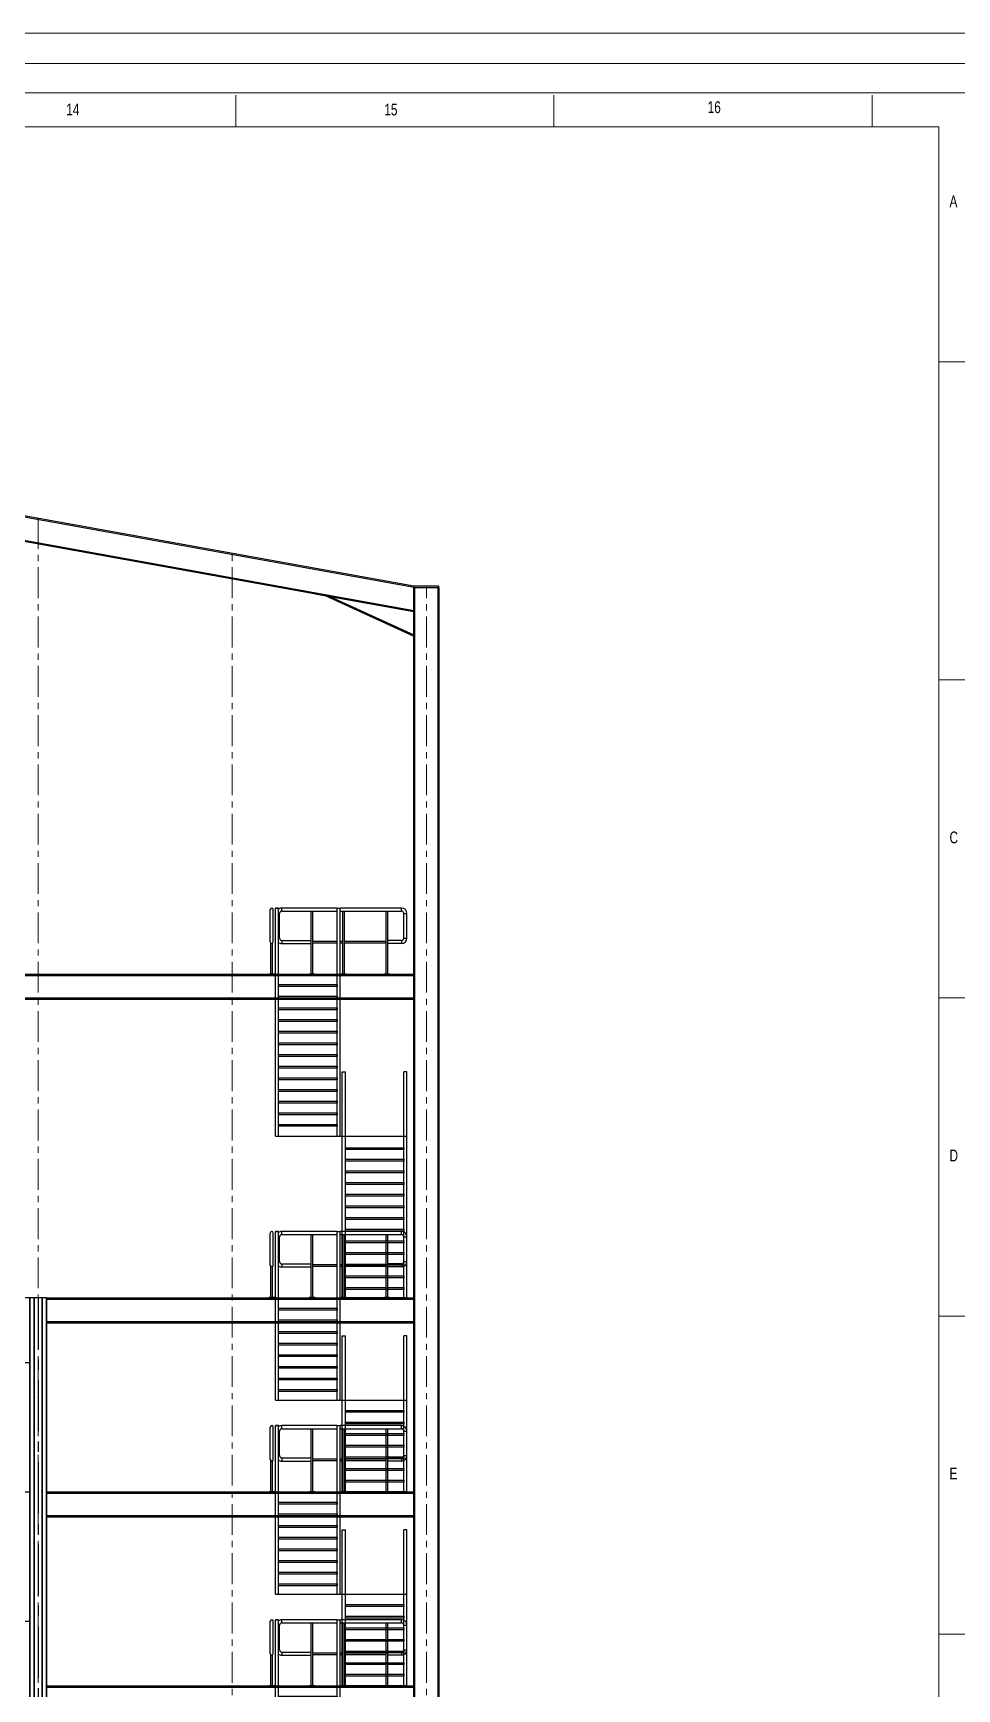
# Model space of a CAD drawing. Header units: millimetres. Extents: x 3220 to 226993, y 817 to 176024.
# Drawn here: x 129327 to 143603, y 92497 to 118089 of the extents above; entities that cross this region are included whole.
import ezdxf

# ---------------------------------------------------------------- set-up
doc = ezdxf.new("R2010")
doc.units = ezdxf.units.MM
doc.linetypes.add('AXES', pattern=[50.8, 31.75, -6.35, 6.35, -6.35])
doc.layers.add('Axe', color=1, linetype='AXES', lineweight=9)
doc.layers.add('DESSIN', color=7, linetype='Continuous', lineweight=25)
doc.styles.add('SLDTEXTSTYLE0', font='TXT', dxfattribs={"width": 0.75})

# ---------------------------------------------------------------- blocks, each defined once
blk = doc.blocks.new('silo 3x3x8.50 m')
at = {"layer": 'Axe', "lineweight": -3, "ltscale": 25}
for p, q in [((0, 7500), (0, 1000)), ((3000, 7500), (3000, 1000))]:
    blk.add_line(p, q, dxfattribs=at)
at = {"layer": 'DESSIN', "color": 4}
for p, q in [((3130, 7500), (-130, 7500)), ((-130, 1000), (-130, 7500)), ((-130, 7488), (-130, 1000)), ((-62, 1000), (-62, 7500)), ((-62, 7488), (-62, 1000)), ((62, 1000), (62, 7500)), ((62, 7488), (62, 1000)), ((130, 1000), (130, 7500)), ((130, 7488), (130, 1000)), ((2870, 1000), (2870, 7500)), ((2870, 7488), (2870, 1000)), ((2938, 1000), (2938, 7500)), ((2938, 7488), (2938, 1000)), ((3062, 1000), (3062, 7500)), ((3062, 7488), (3062, 1000)), ((3130, 1000), (3130, 7500)), ((3130, 7488), (3130, 1000)), ((130, 6500), (2870, 6500)), ((130, 4500), (2870, 4500)), ((130, 2500), (2870, 2500)), ((3130, 1000), (-130, 1000)), ((2910, 1000), (90, 1000))]:
    blk.add_line(p, q, dxfattribs=at)
at = {"layer": 'DESSIN'}
for p, q in [((2959, 6040), (2959, 6040)), ((2959, 5960), (2959, 5960)), ((2959, 1960), (2959, 1960))]:
    blk.add_line(p, q, dxfattribs=at)
blk = doc.blocks.new('section 7-6')
blk.add_line((13280, 31880), (14805, 31606))
for points in [[(14805, 32000), (7520, 33313)], [(14810, 31980), (7520, 33294)], [(7520, 32938), (14805, 31625)], [(7520, 32919), (14805, 31606)], [(9005, 32697), (9000, 32696)], [(13434, 31853), (14805, 31225)], [(13508, 31839), (14805, 31245)]]:
    blk.add_lwpolyline(points)
for points in [[(14805, 31980), (15195, 31980), (15195, 32000), (14805, 32000)], [(15195, 31980), (15195, 10020), (14805, 10020), (14805, 31980)], [(14824, 10020), (14824, 31980), (15176, 31980), (15176, 10020)], [(14805, 25610), (195, 25610), (195, 26000), (14805, 26000)], [(195, 25981), (14805, 25981), (14805, 25629), (195, 25629)], [(14805, 20610), (9130, 20610), (9130, 21000), (14805, 21000)], [(9130, 20981), (14805, 20981), (14805, 20629), (9130, 20629)], [(14805, 17610), (9130, 17610), (9130, 18000), (14805, 18000)], [(9130, 17981), (14805, 17981), (14805, 17629), (9130, 17629)], [(14805, 14610), (9130, 14610), (9130, 15000), (14805, 15000)], [(9130, 14981), (14805, 14981), (14805, 14629), (9130, 14629)]]:
    blk.add_lwpolyline(points, close=True)
at = {"layer": 'Axe', "ltscale": 15}
for p, q in [((9000, -4000), (9000, 33046)), ((12000, -4000), (12000, 32506)), ((15000, -4000), (15000, 32000)), ((15000, -4000), (15000, 32000))]:
    blk.add_line(p, q, dxfattribs=at)
at = {"color": 2}
blk.add_blockref('silo 3x3x8.50 m', (6000, 13500), dxfattribs=at)
blk = doc.blocks.new('A1 E1-200')
at = {"color": 1, "linetype": 'Continuous', "lineweight": 18}
for p, q in [((-164800, 116400), (0, 116400)), ((-162844, 114440), (-1960, 114440)), ((-1960, 1960), (-1960, 114440)), ((-164800, 0), (0, 0))]:
    blk.add_line(p, q, dxfattribs=at)
at = {"linetype": 'Continuous', "lineweight": 18}
for p, q in [((-163879, 115487), (-937, 115487)), ((-163879, 931), (-937, 931))]:
    blk.add_line(p, q, dxfattribs=at)
at = {"color": 5, "linetype": 'Continuous', "lineweight": 15}
for p, q in [((-23613, 114439), (-23613, 115419)), ((-13815, 115419), (-13815, 114439)), ((-4017, 114439), (-4017, 115419)), ((-979, 107203), (-1959, 107203)), ((-1959, 97405), (-979, 97405)), ((-979, 87607), (-1959, 87607)), ((-1959, 77808), (-979, 77808)), ((-979, 68010), (-1959, 68010))]:
    blk.add_line(p, q, dxfattribs=at)
at = {"color": 1, "linetype": 'Continuous', "lineweight": 15}
blk.add_line((-164800, 0), (0, 0), dxfattribs=at)
at = {"color": 5, "linetype": 'Continuous', "lineweight": 15, "attachment_point": 1, "style": 'SLDTEXTSTYLE0'}
for s, insert, char_height in [('14', (-28839, 115158), 362.9), ('15', (-19041, 115158), 362.9), ('16', (-9082, 115231), 362.9), ('A', (-1632, 112331), 363), ('C', (-1632, 92735), 363), ('D', (-1632, 82936), 363), ('E', (-1632, 73138), 363)]:
    blk.add_mtext(s, dxfattribs=dict(at, insert=insert, char_height=char_height))
blk = doc.blocks.new('escalier 5 m L')
at = {"color": 76}
for p, q in [((-81, 5500, 0), (-81, 6000, 0)), ((-33, 5500, 0), (-33, 6000, 0)), ((48, 6024, 0), (0, 6024, 0)), ((0, 2500, 0), (0, 6024, 0)), ((0, 6024, 0), (48, 6024, 0)), ((48, 2500, 0), (48, 6024, 0)), ((63, 5940, 0), (48, 5940, 0)), ((63, 5560, 0), (63, 5940, 0)), ((946, 6024, 0), (99, 6024, 0)), ((99, 5976, 0), (99, 6024, 0)), ((99, 5976, 0), (946, 5976, 0)), ((553, 5008, 0), (553, 5976, 0)), ((579, 5008, 0), (579, 5976, 0)), ((946, 6024, 0), (1006, 6024, 0)), ((952, 6024, 0), (1000, 6024, 0)), ((952, 2500, 0), (952, 6024, 0)), ((1000, 2500, 0), (1000, 6024, 0)), ((1948, 6024, 0), (1006, 6024, 0)), ((1006, 5976, 0), (1948, 5976, 0)), ((1041, 5008), (1041, 5976)), ((1067, 5008), (1067, 5976)), ((1710, 5008, 0), (1710, 5976, 0)), ((1736, 5008, 0), (1736, 5976, 0)), ((1948, 5976, 0), (1948, 6024, 0)), ((1984, 5560, 0), (1984, 5940, 0)), ((1984, 5940, 0), (2032, 5940, 0)), ((2032, 5560, 0), (2032, 5940, 0)), ((-70, 5008, 0), (-70, 5480, 0)), ((-44, 5008, 0), (-44, 5480, 0)), ((63, 5560, 0), (48, 5560, 0)), ((99, 5524, 0), (553, 5524, 0)), ((99, 5524, 0), (99, 5476, 0)), ((99, 5476, 0), (553, 5476, 0)), ((581, 5513, 0), (952, 5513, 0)), ((581, 5487, 0), (952, 5487, 0)), ((1000, 5513, 0), (1041, 5513, 0)), ((1000, 5487, 0), (1041, 5487, 0)), ((1067, 5513, 0), (1710, 5513, 0)), ((1067, 5487, 0), (1710, 5487, 0)), ((1948, 5524, 0), (1736, 5524, 0)), ((1948, 5476, 0), (1736, 5476, 0)), ((1948, 5524, 0), (1948, 5476, 0)), ((1984, 5560, 0), (2032, 5560, 0)), ((1032, 3494, 0), (1080, 3494, 0)), ((1032, 0), (1032, 3494, 0)), ((1080, 0), (1080, 3494, 0)), ((2032, 3494, 0), (1984, 3494, 0)), ((1984, 0), (1984, 3494, 0)), ((2032, 0), (2032, 3494, 0)), ((0, 2500, 0), (2032, 2500, 0)), ((2032, 0), (1032, 0))]:
    blk.add_line(p, q, dxfattribs=at)
at = {"color": 76, "elevation": 0}
for points in [[(-17, 5000), (-97, 5000), (-97, 5008), (-17, 5008)], [(606, 5000), (526, 5000), (526, 5008), (606, 5008)], [(1094, 5000), (1014, 5000), (1014, 5008), (1094, 5008)], [(1763, 5000), (1683, 5000), (1683, 5008), (1763, 5008)]]:
    blk.add_lwpolyline(points, close=True, dxfattribs=at)
at = {"color": 5, "elevation": 0}
for points in [[(952, 4810), (48, 4810), (48, 4840), (952, 4840)], [(952, 4630), (48, 4630), (48, 4660), (952, 4660)], [(952, 4450), (48, 4450), (48, 4480), (952, 4480)], [(952, 4270), (48, 4270), (48, 4300), (952, 4300)], [(952, 4090), (48, 4090), (48, 4120), (952, 4120)], [(952, 3910), (48, 3910), (48, 3940), (952, 3940)], [(952, 3730), (48, 3730), (48, 3760), (952, 3760)], [(952, 3550), (48, 3550), (48, 3580), (952, 3580)], [(952, 3370), (48, 3370), (48, 3400), (952, 3400)], [(952, 3190), (48, 3190), (48, 3220), (952, 3220)], [(952, 3010), (48, 3010), (48, 3040), (952, 3040)], [(952, 2830), (48, 2830), (48, 2860), (952, 2860)], [(952, 2650), (48, 2650), (48, 2680), (952, 2680)], [(1984, 2290), (1080, 2290), (1080, 2320), (1984, 2320)], [(1984, 2110), (1080, 2110), (1080, 2140), (1984, 2140)], [(1984, 1930), (1080, 1930), (1080, 1960), (1984, 1960)], [(1984, 1750), (1080, 1750), (1080, 1780), (1984, 1780)], [(1984, 1570), (1080, 1570), (1080, 1600), (1984, 1600)], [(1984, 1390), (1080, 1390), (1080, 1420), (1984, 1420)], [(1984, 1210), (1080, 1210), (1080, 1240), (1984, 1240)], [(1984, 1030), (1080, 1030), (1080, 1060), (1984, 1060)], [(1984, 850), (1080, 850), (1080, 880), (1984, 880)], [(1984, 670), (1080, 670), (1080, 700), (1984, 700)], [(1984, 490), (1080, 490), (1080, 520), (1984, 520)], [(1984, 310), (1080, 310), (1080, 340), (1984, 340)], [(1984, 130), (1080, 130), (1080, 160), (1984, 160)]]:
    blk.add_lwpolyline(points, close=True, dxfattribs=at)
at = {"color": 76}
for centre, radius, start, end in [((-57, 6000, 0), 24, 0, 180), ((99, 5940, 0), 84, 90, 127.3832), ((99, 5940, 0), 36, 90, 180), ((1948, 5940, 0), 84, 0, 90), ((1948, 5940, 0), 36, 0, 90), ((-57, 5500, 0), 24, 180, 0), ((99, 5560, 0), 84, 232.6168, 270), ((99, 5560, 0), 36, 180, 270), ((1948, 5560, 0), 36, 270, 0), ((1948, 5560, 0), 84, 270, 0)]:
    blk.add_arc(centre, radius, start, end, dxfattribs=at)
blk = doc.blocks.new('escalier 3 m L')
at = {"color": 76}
for p, q in [((-2113, 3500, 0), (-2113, 4000, 0)), ((-2065, 3500, 0), (-2065, 4000, 0)), ((-1984, 4024, 0), (-2032, 4024, 0)), ((-2032, 1420, 0), (-2032, 4024, 0)), ((-2032, 4024, 0), (-1984, 4024, 0)), ((-1984, 1420, 0), (-1984, 4024, 0)), ((-1969, 3940, 0), (-1984, 3940, 0)), ((-1969, 3560, 0), (-1969, 3940, 0)), ((-1086, 4024, 0), (-1933, 4024, 0)), ((-1933, 3976, 0), (-1933, 4024, 0)), ((-1933, 3976, 0), (-1086, 3976, 0)), ((-1479, 3008, 0), (-1479, 3976, 0)), ((-1453, 3008, 0), (-1453, 3976, 0)), ((-1086, 4024, 0), (-1026, 4024, 0)), ((-1080, 4024, 0), (-1032, 4024, 0)), ((-1080, 1420, 0), (-1080, 4024, 0)), ((-1032, 1420, 0), (-1032, 4024, 0)), ((-84, 4024, 0), (-1026, 4024, 0)), ((-1026, 3976, 0), (-84, 3976, 0)), ((-991, 3008, 0), (-991, 3976, 0)), ((-965, 3008, 0), (-965, 3976, 0)), ((-322, 3008, 0), (-322, 3976, 0)), ((-296, 3008, 0), (-296, 3976, 0)), ((-84, 3976, 0), (-84, 4024, 0)), ((-48, 3560, 0), (-48, 3940, 0)), ((-48, 3940, 0), (0, 3940, 0)), ((0, 3560, 0), (0, 3940, 0)), ((-2102, 3008, 0), (-2102, 3480, 0)), ((-2076, 3008, 0), (-2076, 3480, 0)), ((-1969, 3560, 0), (-1984, 3560, 0)), ((-1933, 3524, 0), (-1479, 3524, 0)), ((-1933, 3524, 0), (-1933, 3476, 0)), ((-1933, 3476, 0), (-1479, 3476, 0)), ((-1451, 3513, 0), (-1080, 3513, 0)), ((-1451, 3487, 0), (-1080, 3487, 0)), ((-1032, 3513, 0), (-991, 3513, 0)), ((-1032, 3487, 0), (-991, 3487, 0)), ((-965, 3513, 0), (-322, 3513, 0)), ((-965, 3487, 0), (-322, 3487, 0)), ((-84, 3524, 0), (-296, 3524, 0)), ((-84, 3476, 0), (-296, 3476, 0)), ((-84, 3524, 0), (-84, 3476, 0)), ((-48, 3560, 0), (0, 3560, 0)), ((-1000, 2414, 0), (-952, 2414, 0)), ((-1000, 0), (-1000, 2414, 0)), ((-952, 0), (-952, 2414, 0)), ((0, 2414, 0), (-48, 2414, 0)), ((-48, 0), (-48, 2414, 0)), ((0, 0), (0, 2414, 0)), ((-2032, 1420, 0), (0, 1420, 0)), ((0, 0), (-1000, 0))]:
    blk.add_line(p, q, dxfattribs=at)
at = {"color": 76, "elevation": 0}
for points in [[(-2049, 3000), (-2129, 3000), (-2129, 3008), (-2049, 3008)], [(-1426, 3000), (-1506, 3000), (-1506, 3008), (-1426, 3008)], [(-938, 3000), (-1018, 3000), (-1018, 3008), (-938, 3008)], [(-269, 3000), (-349, 3000), (-349, 3008), (-269, 3008)]]:
    blk.add_lwpolyline(points, close=True, dxfattribs=at)
at = {"color": 5, "elevation": 0}
for points in [[(-1080, 2810), (-1984, 2810), (-1984, 2840), (-1080, 2840)], [(-1080, 2630), (-1984, 2630), (-1984, 2660), (-1080, 2660)], [(-1080, 2450), (-1984, 2450), (-1984, 2480), (-1080, 2480)], [(-1080, 2270), (-1984, 2270), (-1984, 2300), (-1080, 2300)], [(-1080, 2090), (-1984, 2090), (-1984, 2120), (-1080, 2120)], [(-1080, 1910), (-1984, 1910), (-1984, 1940), (-1080, 1940)], [(-1080, 1730), (-1984, 1730), (-1984, 1760), (-1080, 1760)]]:
    blk.add_lwpolyline(points, close=True, dxfattribs=at)
at = {"color": 5}
for points in [[(-1080, 1550), (-1984, 1550), (-1984, 1580), (-1080, 1580)], [(-48, 1230), (-952, 1230), (-952, 1260), (-48, 1260)], [(-48, 1050), (-952, 1050), (-952, 1080), (-48, 1080)], [(-48, 870), (-952, 870), (-952, 900), (-48, 900)], [(-48, 690), (-952, 690), (-952, 720), (-48, 720)], [(-48, 510), (-952, 510), (-952, 540), (-48, 540)], [(-48, 330), (-952, 330), (-952, 360), (-48, 360)], [(-48, 150), (-952, 150), (-952, 180), (-48, 180)]]:
    blk.add_lwpolyline(points, close=True, dxfattribs=at)
at = {"color": 76}
for centre, radius, start, end in [((-2089, 4000, 0), 24, 0, 180), ((-1933, 3940, 0), 84, 90, 127.3832), ((-1933, 3940, 0), 36, 90, 180), ((-84, 3940, 0), 84, 0, 90), ((-84, 3940, 0), 36, 0, 90), ((-2089, 3500, 0), 24, 180, 0), ((-1933, 3560, 0), 84, 232.6168, 270), ((-1933, 3560, 0), 36, 180, 270), ((-84, 3560, 0), 36, 270, 0), ((-84, 3560, 0), 84, 270, 0)]:
    blk.add_arc(centre, radius, start, end, dxfattribs=at)

msp = doc.modelspace()

# ---------------------------------------------------------------- block references
at = {"xscale": 0.5017310599597968, "yscale": 0.5017310599597968, "zscale": 0.5017310599597968}
for p in [(144308.2, 117622.2), (144308.2, 59220.8)]:
    msp.add_blockref('A1 E1-200', p, dxfattribs=at)
for name, p in [('section 7-6', (120404.1, 77542.4)), ('escalier 5 m L', (133072.1, 98542.4)), ('escalier 3 m L', (135104.1, 95542.4)), ('escalier 3 m L', (135104.1, 92542.4, 0)), ('escalier 5 m L', (133072.1, 87542.4))]:
    msp.add_blockref(name, p)

doc.saveas('drawing.dxf')
